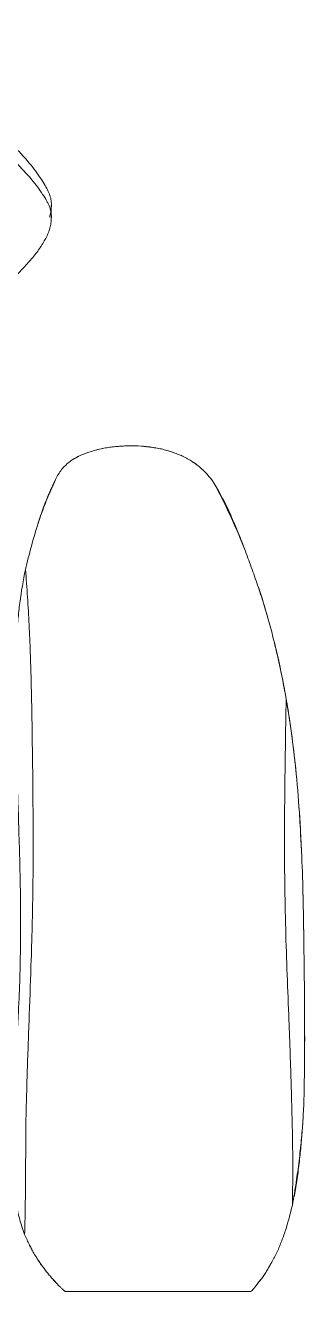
# Model space of a CAD drawing. Header units: inches. Extents: x -1205 to 1409, y -1117 to 895.
# Drawn here: x 78.54 to 82.17, y -614.24 to -597.81 of the extents above; entities that cross this region are included whole.
import ezdxf

# ---------------------------------------------------------------- set-up
doc = ezdxf.new("R2010")
doc.units = ezdxf.units.IN
doc.header["$MEASUREMENT"] = 0
doc.layers.add('I-FURN', color=30, linetype='Continuous', lineweight=9)

# ---------------------------------------------------------------- blocks, each defined once
blk = doc.blocks.new('HermanMiller_Seating_Aeron_WorkChair - Aeron Work Chair-V82-8TH FLOOR TELECOM PLAN')
at = {"layer": 'I-FURN'}
for p, q in [((9.873, 8.439), (9.873, 8.599)), ((10.049, -5.491), (12.461, -5.491))]:
    blk.add_line(p, q, dxfattribs=at)
for points, knots in [([(6.018, 10.938), (6.173, 10.91), (6.403, 10.86), (6.703, 10.783), (6.925, 10.72), (7.145, 10.654), (7.362, 10.585), (7.541, 10.523), (7.68, 10.468), (7.783, 10.425), (7.885, 10.38), (8.02, 10.321), (8.187, 10.244), (8.348, 10.16), (8.456, 10.098), (8.517, 10.061), (8.561, 10.032), (8.606, 10.003), (8.664, 9.965), (8.766, 9.898), (8.906, 9.8), (9.037, 9.699), (9.136, 9.615), (9.206, 9.551), (9.272, 9.486), (9.357, 9.402), (9.496, 9.259), (9.659, 9.069), (9.767, 8.907), (9.825, 8.801), (9.857, 8.73), (9.874, 8.659), (9.875, 8.588), (9.866, 8.518), (9.855, 8.473), (9.849, 8.45)], [0, 0, 0, 0, 0.0357143, 0.0535714, 0.0714286, 0.0892857, 0.1071429, 0.125, 0.1339286, 0.1428571, 0.1517857, 0.1607143, 0.1785714, 0.1964286, 0.2053571, 0.2098214, 0.2142857, 0.21875, 0.2232143, 0.2321429, 0.25, 0.2678571, 0.2767857, 0.2857143, 0.2946429, 0.3035714, 0.3214286, 0.3571429, 0.3928571, 0.4107143, 0.4285714, 0.4464286, 0.4642857, 0.4821429, 0.5, 0.5, 0.5, 0.5]), ([(7.85, 6.252), (7.912, 6.304), (8.037, 6.412), (8.222, 6.579), (8.409, 6.748), (8.592, 6.914), (8.759, 7.067), (8.919, 7.215), (9.08, 7.366), (9.233, 7.51), (9.348, 7.623), (9.436, 7.711), (9.499, 7.777), (9.559, 7.843), (9.618, 7.91), (9.673, 7.976), (9.72, 8.042), (9.763, 8.107), (9.802, 8.174), (9.834, 8.241), (9.856, 8.308), (9.869, 8.377), (9.875, 8.448), (9.871, 8.52), (9.853, 8.579), (9.831, 8.627), (9.805, 8.676), (9.746, 8.77), (9.627, 8.935), (9.45, 9.124), (9.301, 9.263), (9.221, 9.335), (9.174, 9.376), (9.127, 9.417), (9.065, 9.469), (8.96, 9.55), (8.821, 9.647), (8.673, 9.74), (8.567, 9.804), (8.505, 9.84), (8.459, 9.868), (8.412, 9.895), (8.349, 9.93), (8.236, 9.989), (8.07, 10.067), (7.898, 10.139), (7.759, 10.194), (7.654, 10.236), (7.548, 10.276), (7.405, 10.327), (7.223, 10.385), (7, 10.449), (6.776, 10.51), (6.55, 10.569), (6.244, 10.641), (6.011, 10.687), (5.853, 10.714)], [0, 0, 0, 0, 0.035714, 0.071429, 0.107143, 0.142857, 0.178571, 0.214286, 0.25, 0.285714, 0.321429, 0.339286, 0.357143, 0.375, 0.392857, 0.410714, 0.428571, 0.446429, 0.464286, 0.482143, 0.5, 0.517857, 0.535714, 0.553571, 0.571429, 0.580357, 0.589286, 0.607143, 0.642857, 0.678571, 0.696429, 0.705357, 0.709821, 0.714286, 0.723214, 0.732143, 0.75, 0.767857, 0.776786, 0.78125, 0.785714, 0.790179, 0.794643, 0.803571, 0.821429, 0.839286, 0.848214, 0.857143, 0.866071, 0.875, 0.892857, 0.910714, 0.928571, 0.946429, 0.964286, 1, 1, 1, 1]), ([(11.986, 4.995), (11.93, 5.081), (11.833, 5.187), (11.695, 5.284), (11.61, 5.332), (11.545, 5.363), (11.478, 5.389), (11.409, 5.413), (11.338, 5.433), (11.278, 5.447), (11.228, 5.455), (11.178, 5.463), (11.089, 5.475), (10.96, 5.484), (10.83, 5.482), (10.725, 5.474), (10.649, 5.466), (10.574, 5.455), (10.475, 5.435), (10.358, 5.402), (10.221, 5.347), (10.118, 5.285), (10.051, 5.226), (9.989, 5.157), (9.951, 5.094), (9.929, 5.046)], [0, 0, 0, 0, 0.125, 0.1875, 0.21875, 0.25, 0.28125, 0.3125, 0.34375, 0.375, 0.390625, 0.40625, 0.4375, 0.5, 0.5625, 0.59375, 0.625, 0.65625, 0.6875, 0.75, 0.8125, 0.875, 0.90625, 0.9375, 1, 1, 1, 1]), ([(10.728, 5.474), (10.749, 5.476), (10.795, 5.479), (10.841, 5.481), (10.866, 5.482)], [0.40272216, 0.40272216, 0.40272216, 0.40272216, 0.42857143, 0.46080474, 0.46080474, 0.46080474, 0.46080474]), ([(11.048, 5.477), (11.075, 5.476), (11.132, 5.471), (11.19, 5.462), (11.22, 5.457)], [0.53751317, 0.53751317, 0.53751317, 0.53751317, 0.57142857, 0.61057107, 0.61057107, 0.61057107, 0.61057107]), ([(11.375, 5.422), (11.376, 5.422), (11.397, 5.416), (11.425, 5.407), (11.451, 5.398), (11.457, 5.396)], [0.67764897, 0.67764897, 0.67764897, 0.67764897, 0.67857143, 0.70535714, 0.71428571, 0.71428571, 0.71428571, 0.71428571]), ([(11.684, 5.289), (11.696, 5.281), (11.72, 5.265), (11.744, 5.25), (11.755, 5.242)], [0.82044222, 0.82044222, 0.82044222, 0.82044222, 0.83928571, 0.85714286, 0.85714286, 0.85714286, 0.85714286]), ([(12.921, 2.196), (12.893, 2.356), (12.845, 2.6), (12.769, 2.927), (12.706, 3.173), (12.637, 3.412), (12.561, 3.645), (12.48, 3.878), (12.392, 4.116), (12.3, 4.356), (12.169, 4.663), (12.062, 4.873), (11.986, 4.995)], [0, 0, 0, 0, 0.166667, 0.25, 0.333333, 0.416667, 0.5, 0.583333, 0.666667, 0.75, 0.833333, 1, 1, 1, 1]), ([(9.538, 3.879), (9.508, 3.736), (9.471, 3.52), (9.439, 3.229), (9.421, 3.01), (9.41, 2.793), (9.406, 2.577), (9.405, 2.396), (9.406, 2.25), (9.406, 2.14), (9.407, 2.029), (9.409, 1.88), (9.414, 1.694), (9.421, 1.47), (9.428, 1.249), (9.434, 1.029), (9.444, 0.738), (9.455, 0.378), (9.467, -0.028), (9.475, -0.436), (9.475, -0.879), (9.469, -1.318), (9.455, -1.67), (9.441, -1.952), (9.431, -2.163), (9.419, -2.379), (9.406, -2.598), (9.396, -2.778), (9.39, -2.903), (9.387, -2.973), (9.384, -3.025), (9.382, -3.077), (9.378, -3.147), (9.371, -3.271), (9.36, -3.452), (9.354, -3.636), (9.355, -3.765), (9.357, -3.837), (9.36, -3.89), (9.364, -3.944), (9.369, -4.015), (9.382, -4.14), (9.408, -4.321), (9.455, -4.538), (9.501, -4.68), (9.527, -4.75)], [0, 0, 0, 0, 0.05, 0.075, 0.1, 0.125, 0.15, 0.175, 0.1875, 0.2, 0.2125, 0.225, 0.25, 0.275, 0.3, 0.325, 0.35, 0.4, 0.45, 0.5, 0.55, 0.6, 0.65, 0.675, 0.7, 0.725, 0.75, 0.775, 0.7875, 0.79375, 0.8, 0.80625, 0.8125, 0.825, 0.85, 0.875, 0.8875, 0.89375, 0.9, 0.90625, 0.9125, 0.925, 0.95, 0.975, 1, 1, 1, 1]), ([(9.527, -4.75), (9.53, -4.64), (9.533, -4.47), (9.537, -4.236), (9.539, -4.058), (9.54, -3.875), (9.54, -3.689), (9.541, -3.507), (9.542, -3.333), (9.546, -3.162), (9.551, -2.984), (9.556, -2.801), (9.561, -2.62), (9.567, -2.441), (9.576, -2.199), (9.591, -1.776), (9.609, -1.302), (9.623, -0.818), (9.631, -0.455), (9.636, -0.106), (9.638, 0.244), (9.637, 0.592), (9.634, 0.943), (9.631, 1.318), (9.625, 1.697), (9.62, 2.072), (9.611, 2.447), (9.601, 2.804), (9.586, 3.158), (9.565, 3.519), (9.548, 3.759), (9.538, 3.879)], [0, 0, 0, 0, 0.041667, 0.0625, 0.083333, 0.104167, 0.125, 0.145833, 0.166667, 0.1875, 0.208333, 0.229167, 0.25, 0.270833, 0.291667, 0.333333, 0.416667, 0.458333, 0.5, 0.541667, 0.583333, 0.625, 0.666667, 0.708333, 0.75, 0.791667, 0.833333, 0.875, 0.916667, 0.958333, 1, 1, 1, 1]), ([(12.768, 2.93), (12.78, 2.881), (12.828, 2.681), (12.874, 2.456), (12.906, 2.279), (12.911, 2.255)], [0.13359918, 0.13359918, 0.13359918, 0.13359918, 0.15, 0.2, 0.20798761, 0.20798761, 0.20798761, 0.20798761]), ([(12.921, 2.196), (12.917, 1.985), (12.912, 1.674), (12.906, 1.282), (12.903, 0.992), (12.9, 0.701), (12.899, 0.313), (12.901, -0.186), (12.913, -0.784), (12.933, -1.38), (12.953, -1.874), (12.968, -2.275), (12.978, -2.55), (12.986, -2.803), (12.992, -3.035), (12.998, -3.25), (13.003, -3.471), (13.006, -3.7), (13.007, -4), (13.004, -4.222), (13.001, -4.368)], [0, 0, 0, 0, 0.090909, 0.136364, 0.181818, 0.227273, 0.272727, 0.363636, 0.454545, 0.545455, 0.636364, 0.681818, 0.727273, 0.761364, 0.795455, 0.829545, 0.863636, 0.897727, 0.931818, 1, 1, 1, 1]), ([(13.001, -4.368), (13.019, -4.267), (13.052, -4.071), (13.09, -3.791), (13.118, -3.525), (13.139, -3.278), (13.152, -3.022), (13.157, -2.744), (13.159, -2.46), (13.16, -2.183), (13.161, -1.912), (13.158, -1.542), (13.151, -1.079), (13.145, -0.567), (13.133, -0.055), (13.107, 0.511), (13.068, 1.086), (13.008, 1.647), (12.953, 2.016), (12.921, 2.196)], [0, 0, 0, 0, 0.041667, 0.083333, 0.125, 0.166667, 0.208333, 0.25, 0.291667, 0.333333, 0.375, 0.416667, 0.5, 0.583333, 0.666667, 0.75, 0.833333, 0.916667, 1, 1, 1, 1]), ([(12.926, 2.171), (12.943, 2.071), (12.983, 1.818), (13.023, 1.498), (13.046, 1.276), (13.052, 1.21)], [0.2172377, 0.2172377, 0.2172377, 0.2172377, 0.25, 0.3, 0.3211001, 0.3211001, 0.3211001, 0.3211001]), ([(13.086, 0.812), (13.094, 0.697), (13.109, 0.466), (13.12, 0.239), (13.124, 0.126)], [0.36331572, 0.36331572, 0.36331572, 0.36331572, 0.4, 0.436589, 0.436589, 0.436589, 0.436589]), ([(13.137, -0.279), (13.139, -0.341), (13.142, -0.481), (13.147, -0.699), (13.149, -0.906), (13.151, -1.035), (13.151, -1.085)], [0.4802076, 0.4802076, 0.4802076, 0.4802076, 0.5, 0.525, 0.55, 0.56618384, 0.56618384, 0.56618384, 0.56618384]), ([(13.161, -2.183), (13.161, -2.237), (13.16, -2.37), (13.158, -2.556), (13.157, -2.69), (13.156, -2.741)], [0.68289494, 0.68289494, 0.68289494, 0.68289494, 0.7, 0.725, 0.74056109, 0.74056109, 0.74056109, 0.74056109]), ([(13.137, -3.294), (13.135, -3.329), (13.13, -3.398), (13.119, -3.538), (13.102, -3.716), (13.076, -3.941), (13.049, -4.129), (13.029, -4.236), (13.022, -4.271)], [0.8, 0.8, 0.8, 0.8, 0.8125, 0.825, 0.85, 0.875, 0.9, 0.9121483, 0.9121483, 0.9121483, 0.9121483]), ([(12.461, -5.491), (12.46, -5.492), (12.463, -5.49), (12.477, -5.477), (12.494, -5.459), (12.508, -5.442), (12.516, -5.432), (12.522, -5.424), (12.529, -5.415), (12.538, -5.403), (12.556, -5.38), (12.585, -5.344), (12.616, -5.304), (12.641, -5.269), (12.658, -5.242), (12.675, -5.213), (12.699, -5.174), (12.728, -5.124), (12.763, -5.06), (12.796, -4.992), (12.827, -4.922), (12.866, -4.826), (12.93, -4.649), (12.975, -4.482), (13.001, -4.368)], [0.375, 0.375, 0.375, 0.375, 0.40625, 0.4375, 0.46875, 0.484375, 0.4921875, 0.5, 0.5078125, 0.515625, 0.53125, 0.5625, 0.59375, 0.609375, 0.625, 0.640625, 0.65625, 0.6875, 0.71875, 0.75, 0.78125, 0.8125, 0.875, 1, 1, 1, 1]), ([(9.527, -4.75), (9.547, -4.796), (9.578, -4.863), (9.622, -4.948), (9.656, -5.01), (9.693, -5.069), (9.731, -5.125), (9.763, -5.17), (9.789, -5.205), (9.808, -5.23), (9.827, -5.254), (9.853, -5.285), (9.886, -5.322), (9.917, -5.356), (9.937, -5.377), (9.948, -5.389), (9.956, -5.398), (9.963, -5.406), (9.973, -5.417), (9.991, -5.435), (10.014, -5.457), (10.036, -5.476), (10.049, -5.488), (10.05, -5.491), (10.049, -5.491)], [0, 0, 0, 0, 0.0625, 0.09375, 0.125, 0.15625, 0.1875, 0.21875, 0.234375, 0.25, 0.265625, 0.28125, 0.3125, 0.34375, 0.359375, 0.3671875, 0.375, 0.3828125, 0.390625, 0.40625, 0.4375, 0.46875, 0.5, 0.5309446, 0.5309446, 0.5309446, 0.5309446]), ([(9.618, -4.941), (9.615, -4.935), (9.6, -4.909), (9.586, -4.881), (9.576, -4.859)], [0.95938911, 0.95938911, 0.95938911, 0.95938911, 0.96875, 1, 1, 1, 1]), ([(9.764, -5.172), (9.76, -5.167), (9.749, -5.153), (9.733, -5.129), (9.714, -5.1), (9.699, -5.076), (9.69, -5.062), (9.687, -5.058)], [0.83488069, 0.83488069, 0.83488069, 0.83488069, 0.84375, 0.859375, 0.875, 0.890625, 0.89792804, 0.89792804, 0.89792804, 0.89792804]), ([(12.729, -5.116), (12.725, -5.122), (12.717, -5.139), (12.702, -5.167), (12.69, -5.189), (12.685, -5.199)], [0.08491598, 0.08491598, 0.08491598, 0.08491598, 0.09375, 0.109375, 0.125, 0.125, 0.125, 0.125]), ([(9.927, -5.37), (9.922, -5.364), (9.91, -5.352), (9.894, -5.335), (9.882, -5.319), (9.875, -5.311), (9.872, -5.307)], [0.70539738, 0.70539738, 0.70539738, 0.70539738, 0.71875, 0.734375, 0.7421875, 0.75, 0.75, 0.75, 0.75]), ([(12.586, -5.342), (12.581, -5.348), (12.57, -5.361), (12.558, -5.378), (12.547, -5.392), (12.543, -5.399), (12.54, -5.402)], [0.20693773, 0.20693773, 0.20693773, 0.20693773, 0.21875, 0.234375, 0.2421875, 0.25, 0.25, 0.25, 0.25])]:
    blk.add_open_spline(points, degree=3, knots=knots, dxfattribs=at)
for points in [[(10.455, 5.428), (10.484, 5.435), (10.513, 5.442), (10.543, 5.448)], [(10.145, 5.299), (10.171, 5.316), (10.198, 5.332), (10.226, 5.346)], [(9.929, 5.046), (9.844, 4.884), (9.694, 4.49), (9.584, 4.075), (9.538, 3.879)], [(9.697, 4.463), (9.724, 4.545), (9.782, 4.708), (9.849, 4.867), (9.884, 4.946)], [(9.884, 4.946), (9.891, 4.963), (9.906, 4.996), (9.922, 5.03), (9.929, 5.046)], [(12.012, 4.946), (12.083, 4.811), (12.217, 4.537), (12.337, 4.256), (12.393, 4.114)], [(12.562, 3.648), (12.607, 3.51), (12.65, 3.371), (12.689, 3.232)]]:
    blk.add_open_spline(points, degree=3, dxfattribs=at)
blk = doc.blocks.new('18433_1 - AEO NY - CENTRAL_rvt-1-8TH FLOOR TELECOM PLAN')
at = {"color": 53, "lineweight": 9}
blk.add_blockref('HermanMiller_Seating_Aeron_WorkChair - Aeron Work Chair-V82-8TH FLOOR TELECOM PLAN', (69.009, -608.744), dxfattribs=at)

msp = doc.modelspace()

# ---------------------------------------------------------------- block references
at = {"lineweight": 5}
msp.add_blockref('18433_1 - AEO NY - CENTRAL_rvt-1-8TH FLOOR TELECOM PLAN', (0, 0), dxfattribs=at)

doc.saveas('drawing.dxf')
